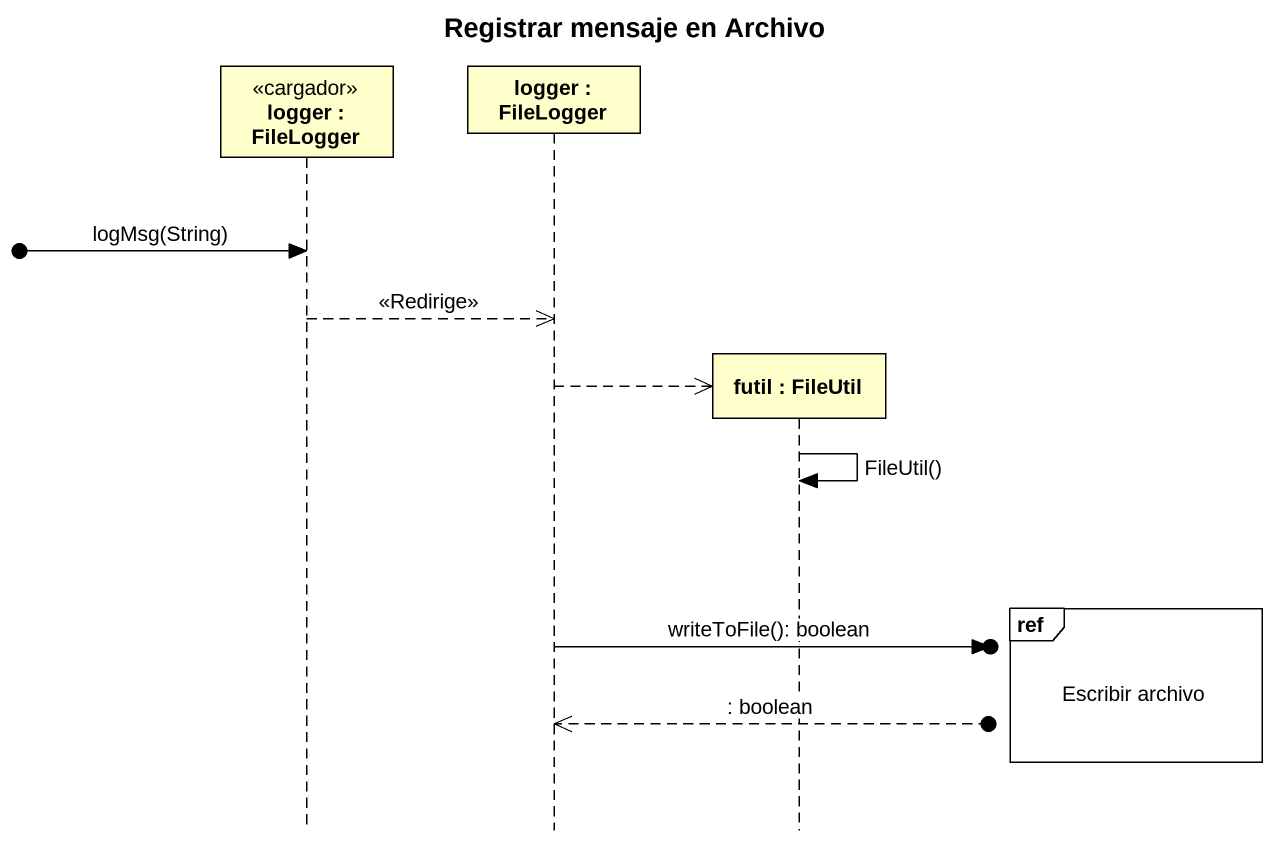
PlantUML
@startuml
title Registrar mensaje en Archivo
hide footbox
participant "logger : FileLogger" as logger <<cargador>>
participant "logger : FileLogger" as logger_2
participant "futil : FileUtil" as futil

[o-> logger : logMsg(String)
logger -->> logger_2 : <<Redirige>>
logger_2 -->> futil **
futil -> futil : FileUtil()
ref over futil : Escribir archivo
logger_2 ->o] : writeToFile(): boolean
logger_2 <<--o] : : boolean
@enduml
